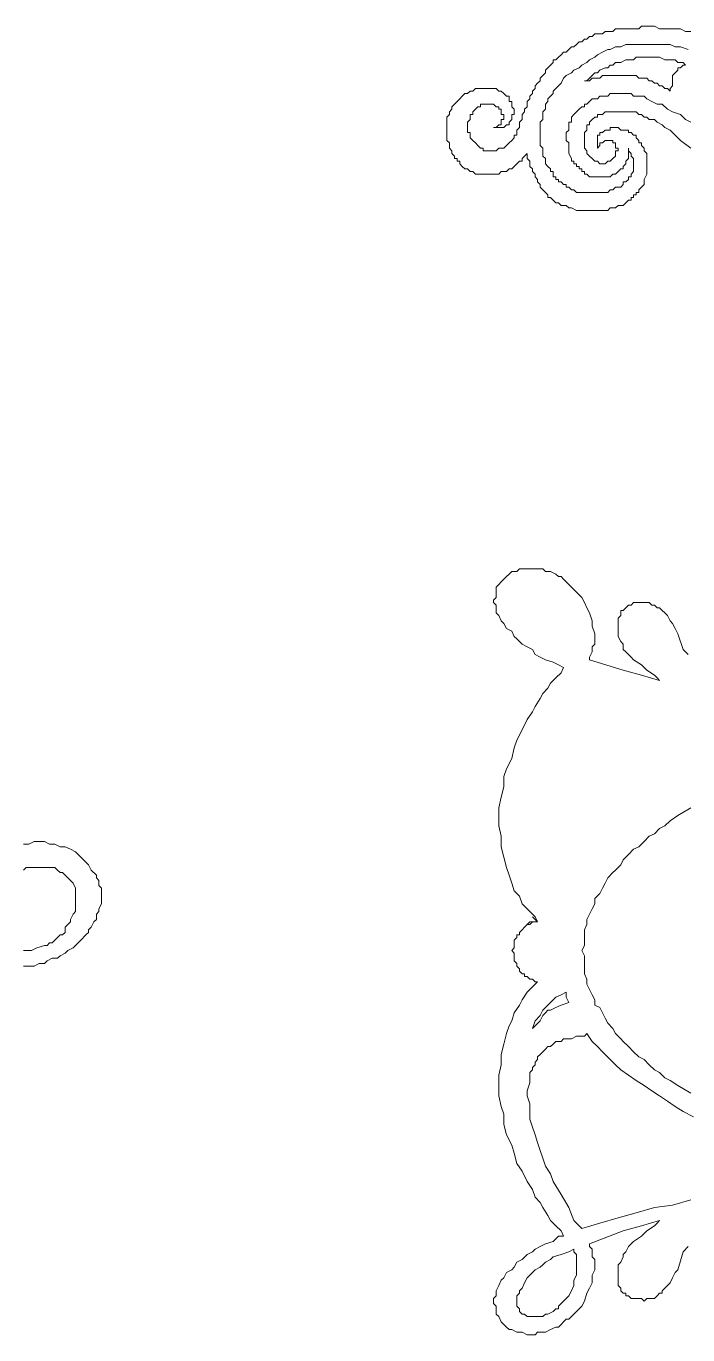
# Model space of a CAD drawing. Extents: x -66030 to 95157, y -13132 to 45879.
# Drawn here: x -5761 to -4765, y 8349 to 10318 of the extents above; entities that cross this region are included whole.
import ezdxf

# ---------------------------------------------------------------- set-up
doc = ezdxf.new("R2010")
doc.units = 0
doc.header["$LTSCALE"] = 100
doc.header["$MEASUREMENT"] = 0
doc.layers.get('0').update_dxf_attribs({"linetype": 'CONTINUOUS'})

msp = doc.modelspace()

# ---------------------------------------------------------------- linework, layer by layer
at = {"lineweight": 0}
for points in [[(-4760.5, 10309.7), (-4768.3, 10309.7), (-4776.2, 10313.6), (-4784, 10313.6), (-4787.9, 10313.6), (-4795.7, 10313.6), (-4803.5, 10313.6), (-4807.4, 10313.6), (-4815.2, 10317.5), (-4823, 10317.5), (-4826.9, 10317.5), (-4834.7, 10317.5), (-4838.6, 10313.6), (-4846.5, 10313.6), (-4850.4, 10313.6), (-4858.2, 10313.6), (-4862.1, 10313.6), (-4869.9, 10313.6), (-4873.8, 10313.6), (-4877.7, 10309.7), (-4885.5, 10309.7), (-4889.4, 10309.7), (-4893.3, 10305.8), (-4897.2, 10305.8), (-4905, 10305.8), (-4909, 10301.9), (-4912.9, 10301.9), (-4916.8, 10298), (-4920.7, 10298), (-4924.6, 10294.1), (-4928.5, 10294.1), (-4932.4, 10290.2), (-4936.3, 10286.3), (-4940.2, 10286.3), (-4944.1, 10282.4), (-4948, 10278.5), (-4951.9, 10278.5), (-4955.8, 10274.6), (-4959.7, 10270.7), (-4963.6, 10266.7), (-4967.5, 10266.7), (-4967.5, 10262.8), (-4971.5, 10258.9), (-4975.4, 10255), (-4979.3, 10251.1), (-4979.3, 10247.2), (-4983.2, 10243.3), (-4987.1, 10239.4), (-4987.1, 10235.5), (-4991, 10231.6), (-4994.9, 10227.7), (-4994.9, 10223.8), (-4998.8, 10219.9), (-4998.8, 10216), (-5002.7, 10212.1), (-5002.7, 10208.2), (-5006.6, 10204.3), (-5006.6, 10196.4), (-5010.5, 10192.5), (-5010.5, 10188.6), (-5014.4, 10184.7), (-5014.4, 10176.9), (-5018.3, 10173), (-5018.3, 10165.2), (-5022.2, 10161.3), (-5022.2, 10157.4), (-5022.2, 10153.5), (-5026.1, 10153.5), (-5026.1, 10149.6), (-5026.1, 10149.6), (-5030, 10145.7), (-5030, 10145.7), (-5033.9, 10141.8), (-5033.9, 10141.8), (-5037.9, 10137.9), (-5037.9, 10137.9), (-5037.9, 10137.9), (-5041.8, 10133.9), (-5041.8, 10133.9), (-5045.7, 10133.9), (-5049.6, 10133.9), (-5049.6, 10133.9), (-5053.5, 10130), (-5053.5, 10130), (-5057.4, 10130), (-5057.4, 10130), (-5061.3, 10130), (-5065.2, 10130), (-5065.2, 10130), (-5069.1, 10130), (-5073, 10130), (-5073, 10133.9), (-5076.9, 10133.9), (-5080.8, 10137.9), (-5080.8, 10137.9), (-5084.7, 10141.8), (-5084.7, 10141.8), (-5088.6, 10145.7), (-5088.6, 10145.7), (-5092.5, 10149.6), (-5092.5, 10149.6), (-5092.5, 10153.5), (-5092.5, 10157.4), (-5096.4, 10157.4), (-5096.4, 10161.3), (-5096.4, 10165.2), (-5096.4, 10165.2), (-5096.4, 10169.1), (-5096.4, 10173), (-5096.4, 10173), (-5092.5, 10176.9), (-5092.5, 10180.8), (-5092.5, 10180.8), (-5092.5, 10184.7), (-5088.6, 10184.7), (-5088.6, 10188.6), (-5088.6, 10188.6), (-5084.7, 10192.5), (-5084.7, 10192.5), (-5080.8, 10196.4), (-5080.8, 10196.4), (-5076.9, 10196.4), (-5076.9, 10200.3), (-5073, 10200.3), (-5069.1, 10200.3), (-5069.1, 10200.3), (-5065.2, 10200.3), (-5061.3, 10200.3), (-5061.3, 10200.3), (-5057.4, 10200.3), (-5057.4, 10200.3), (-5053.5, 10196.4), (-5053.5, 10196.4), (-5049.6, 10196.4), (-5049.6, 10196.4), (-5049.6, 10192.5), (-5045.7, 10192.5), (-5045.7, 10188.6), (-5045.7, 10188.6), (-5045.7, 10188.6), (-5045.7, 10184.7), (-5041.8, 10184.7), (-5041.8, 10180.8), (-5041.8, 10180.8), (-5041.8, 10176.9), (-5041.8, 10176.9), (-5045.7, 10176.9), (-5045.7, 10173), (-5045.7, 10173), (-5045.7, 10169.1), (-5049.6, 10169.1), (-5049.6, 10169.1), (-5053.5, 10165.2), (-5053.5, 10165.2), (-5057.4, 10165.2), (-5053.5, 10165.2), (-5053.5, 10165.2), (-5049.6, 10165.2), (-5049.6, 10165.2), (-5045.7, 10165.2), (-5045.7, 10165.2), (-5041.8, 10165.2), (-5041.8, 10165.2), (-5041.8, 10165.2), (-5037.9, 10169.1), (-5037.9, 10169.1), (-5033.9, 10169.1), (-5033.9, 10173), (-5033.9, 10173), (-5030, 10176.9), (-5030, 10176.9), (-5030, 10180.8), (-5030, 10180.8), (-5030, 10184.7), (-5026.1, 10184.7), (-5026.1, 10188.6), (-5026.1, 10188.6), (-5026.1, 10192.5), (-5026.1, 10192.5), (-5030, 10196.4), (-5030, 10200.3), (-5030, 10200.3), (-5030, 10204.3), (-5033.9, 10204.3), (-5033.9, 10208.2), (-5033.9, 10212.1), (-5037.9, 10212.1), (-5037.9, 10212.1), (-5041.8, 10216), (-5041.8, 10216), (-5041.8, 10216), (-5045.7, 10219.9), (-5049.6, 10219.9), (-5053.5, 10223.8), (-5057.4, 10223.8), (-5061.3, 10223.8), (-5065.2, 10223.8), (-5069.1, 10223.8), (-5073, 10223.8), (-5076.9, 10223.8), (-5076.9, 10223.8), (-5080.8, 10223.8), (-5084.7, 10223.8), (-5088.6, 10219.9), (-5092.5, 10219.9), (-5096.4, 10216), (-5100.3, 10216), (-5104.3, 10212.1), (-5104.3, 10212.1), (-5108.2, 10208.2), (-5112.1, 10204.3), (-5116, 10200.3), (-5116, 10200.3), (-5119.9, 10196.4), (-5119.9, 10192.5), (-5123.8, 10188.6), (-5123.8, 10184.7), (-5127.7, 10180.8), (-5127.7, 10176.9), (-5127.7, 10173), (-5127.7, 10165.2), (-5127.7, 10161.3), (-5127.7, 10161.3), (-5127.7, 10157.4), (-5127.7, 10153.5), (-5127.7, 10149.6), (-5127.7, 10145.7), (-5127.7, 10145.7), (-5123.8, 10141.8), (-5123.8, 10137.9), (-5123.8, 10137.9), (-5123.8, 10133.9), (-5119.9, 10130), (-5119.9, 10130), (-5119.9, 10126.1), (-5116, 10122.2), (-5116, 10122.2), (-5116, 10118.3), (-5112.1, 10118.3), (-5112.1, 10114.4), (-5108.2, 10114.4), (-5108.2, 10110.5), (-5108.2, 10110.5), (-5104.3, 10106.6), (-5104.3, 10106.6), (-5100.3, 10102.7), (-5096.4, 10102.7), (-5096.4, 10102.7), (-5092.5, 10098.8), (-5092.5, 10098.8), (-5088.6, 10098.8), (-5088.6, 10098.8), (-5084.7, 10094.9), (-5084.7, 10094.9), (-5080.8, 10094.9), (-5076.9, 10094.9), (-5076.9, 10094.9), (-5073, 10094.9), (-5069.1, 10094.9), (-5069.1, 10094.9), (-5065.2, 10094.9), (-5061.3, 10094.9), (-5061.3, 10094.9), (-5057.4, 10094.9), (-5057.4, 10094.9), (-5053.5, 10094.9), (-5049.6, 10094.9), (-5049.6, 10094.9), (-5045.7, 10098.8), (-5041.8, 10098.8), (-5041.8, 10098.8), (-5037.9, 10098.8), (-5033.9, 10102.7), (-5033.9, 10102.7), (-5030, 10102.7), (-5026.1, 10106.6), (-5026.1, 10106.6), (-5022.2, 10110.5), (-5022.2, 10110.5), (-5018.3, 10114.4), (-5014.4, 10114.4), (-5014.4, 10118.3), (-5010.5, 10122.2), (-5010.5, 10122.2), (-5006.6, 10126.1), (-5006.6, 10122.2), (-5006.6, 10118.3), (-5002.7, 10114.4), (-5002.7, 10110.5), (-5002.7, 10106.6), (-4998.8, 10102.7), (-4998.8, 10098.8), (-4994.9, 10094.9), (-4994.9, 10091), (-4991, 10087.1), (-4991, 10083.2), (-4987.1, 10079.3), (-4987.1, 10075.4), (-4983.2, 10071.4), (-4979.3, 10067.5), (-4975.4, 10063.6), (-4975.4, 10059.7), (-4971.5, 10059.7), (-4967.5, 10055.8), (-4963.6, 10051.9), (-4959.7, 10051.9), (-4955.8, 10048), (-4948, 10048), (-4944.1, 10044.1), (-4940.2, 10044.1), (-4932.4, 10040.2), (-4928.5, 10040.2), (-4920.7, 10040.2), (-4916.8, 10040.2), (-4909, 10040.2), (-4901.1, 10040.2), (-4897.2, 10040.2), (-4893.3, 10040.2), (-4889.4, 10040.2), (-4885.5, 10040.2), (-4881.6, 10044.1), (-4877.7, 10044.1), (-4877.7, 10044.1), (-4873.8, 10044.1), (-4869.9, 10048), (-4866, 10048), (-4866, 10048), (-4862.1, 10048), (-4858.2, 10051.9), (-4858.2, 10051.9), (-4854.3, 10055.8), (-4854.3, 10055.8), (-4850.4, 10055.8), (-4850.4, 10059.7), (-4846.5, 10059.7), (-4846.5, 10063.6), (-4842.6, 10063.6), (-4842.6, 10067.5), (-4838.6, 10067.5), (-4838.6, 10071.4), (-4838.6, 10071.4), (-4834.7, 10075.4), (-4834.7, 10075.4), (-4830.8, 10079.3), (-4830.8, 10083.2), (-4830.8, 10087.1), (-4826.9, 10094.9), (-4826.9, 10098.8), (-4826.9, 10102.7), (-4826.9, 10106.6), (-4826.9, 10110.5), (-4826.9, 10114.4), (-4826.9, 10122.2), (-4826.9, 10126.1), (-4830.8, 10130), (-4830.8, 10133.9), (-4834.7, 10137.9), (-4834.7, 10141.8), (-4838.6, 10141.8), (-4838.6, 10145.7), (-4838.6, 10145.7), (-4842.6, 10149.6), (-4842.6, 10149.6), (-4842.6, 10153.5), (-4846.5, 10153.5), (-4846.5, 10153.5), (-4850.4, 10157.4), (-4854.3, 10157.4), (-4854.3, 10161.3), (-4858.2, 10161.3), (-4862.1, 10161.3), (-4866, 10161.3), (-4866, 10161.3), (-4869.9, 10165.2), (-4873.8, 10165.2), (-4873.8, 10165.2), (-4877.7, 10165.2), (-4881.6, 10165.2), (-4881.6, 10161.3), (-4885.5, 10161.3), (-4885.5, 10161.3), (-4889.4, 10161.3), (-4889.4, 10161.3), (-4893.3, 10157.4), (-4893.3, 10157.4), (-4897.2, 10157.4), (-4897.2, 10157.4), (-4897.2, 10153.5), (-4901.1, 10153.5), (-4901.1, 10149.6), (-4901.1, 10149.6), (-4901.1, 10149.6), (-4901.1, 10145.7), (-4901.1, 10145.7), (-4901.1, 10141.8), (-4901.1, 10141.8), (-4901.1, 10137.9), (-4901.1, 10133.9), (-4897.2, 10137.9), (-4897.2, 10137.9), (-4897.2, 10141.8), (-4893.3, 10141.8), (-4893.3, 10141.8), (-4889.4, 10145.7), (-4889.4, 10145.7), (-4889.4, 10145.7), (-4885.5, 10145.7), (-4885.5, 10145.7), (-4885.5, 10145.7), (-4881.6, 10145.7), (-4881.6, 10145.7), (-4881.6, 10145.7), (-4881.6, 10145.7), (-4877.7, 10145.7), (-4877.7, 10145.7), (-4877.7, 10145.7), (-4877.7, 10141.8), (-4873.8, 10141.8), (-4873.8, 10141.8), (-4873.8, 10141.8), (-4873.8, 10137.9), (-4873.8, 10137.9), (-4873.8, 10137.9), (-4873.8, 10133.9), (-4869.9, 10133.9), (-4869.9, 10133.9), (-4869.9, 10130), (-4869.9, 10130), (-4873.8, 10130), (-4873.8, 10126.1), (-4873.8, 10126.1), (-4873.8, 10122.2), (-4873.8, 10122.2), (-4873.8, 10122.2), (-4877.7, 10118.3), (-4877.7, 10118.3), (-4877.7, 10118.3), (-4881.6, 10114.4), (-4881.6, 10114.4), (-4881.6, 10114.4), (-4885.5, 10114.4), (-4885.5, 10114.4), (-4889.4, 10110.5), (-4889.4, 10110.5), (-4893.3, 10110.5), (-4893.3, 10110.5), (-4897.2, 10110.5), (-4897.2, 10110.5), (-4901.1, 10114.4), (-4901.1, 10114.4), (-4905, 10114.4), (-4905, 10114.4), (-4909, 10118.3), (-4909, 10118.3), (-4912.9, 10122.2), (-4912.9, 10122.2), (-4916.8, 10126.1), (-4916.8, 10130), (-4916.8, 10130), (-4920.7, 10133.9), (-4920.7, 10137.9), (-4920.7, 10141.8), (-4920.7, 10145.7), (-4920.7, 10149.6), (-4920.7, 10153.5), (-4920.7, 10157.4), (-4916.8, 10161.3), (-4916.8, 10161.3), (-4916.8, 10165.2), (-4916.8, 10165.2), (-4916.8, 10169.1), (-4912.9, 10169.1), (-4912.9, 10173), (-4912.9, 10173), (-4909, 10176.9), (-4909, 10176.9), (-4905, 10180.8), (-4905, 10180.8), (-4901.1, 10180.8), (-4901.1, 10184.7), (-4897.2, 10184.7), (-4893.3, 10184.7), (-4889.4, 10188.6), (-4889.4, 10188.6), (-4885.5, 10188.6), (-4881.6, 10188.6), (-4877.7, 10188.6), (-4873.8, 10188.6), (-4869.9, 10188.6), (-4866, 10188.6), (-4862.1, 10188.6), (-4858.2, 10188.6), (-4854.3, 10188.6), (-4850.4, 10188.6), (-4846.5, 10188.6), (-4842.6, 10188.6), (-4838.6, 10184.7), (-4838.6, 10184.7), (-4834.7, 10184.7), (-4830.8, 10180.8), (-4826.9, 10180.8), (-4823, 10176.9), (-4815.2, 10176.9), (-4811.3, 10173), (-4803.5, 10169.1), (-4799.6, 10165.2), (-4791.8, 10161.3), (-4787.9, 10157.4), (-4776.2, 10145.7), (-4760.5, 10133.9)], [(-4760.5, 10173), (-4768.3, 10176.9), (-4776.2, 10184.7), (-4787.9, 10188.6), (-4795.7, 10192.5), (-4803.5, 10200.3), (-4811.3, 10200.3), (-4819.1, 10204.3), (-4826.9, 10208.2), (-4830.8, 10212.1), (-4838.6, 10212.1), (-4846.5, 10212.1), (-4850.4, 10216), (-4854.3, 10216), (-4858.2, 10216), (-4862.1, 10216), (-4866, 10216), (-4866, 10216), (-4869.9, 10216), (-4873.8, 10216), (-4877.7, 10216), (-4881.6, 10216), (-4881.6, 10216), (-4885.5, 10212.1), (-4889.4, 10212.1), (-4893.3, 10212.1), (-4897.2, 10212.1), (-4897.2, 10212.1), (-4901.1, 10208.2), (-4905, 10208.2), (-4909, 10208.2), (-4912.9, 10204.3), (-4912.9, 10204.3), (-4916.8, 10200.3), (-4920.7, 10200.3), (-4920.7, 10196.4), (-4924.6, 10196.4), (-4928.5, 10192.5), (-4928.5, 10192.5), (-4932.4, 10188.6), (-4932.4, 10188.6), (-4936.3, 10184.7), (-4936.3, 10184.7), (-4940.2, 10180.8), (-4940.2, 10180.8), (-4940.2, 10176.9), (-4940.2, 10173), (-4944.1, 10173), (-4944.1, 10169.1), (-4944.1, 10169.1), (-4944.1, 10165.2), (-4944.1, 10165.2), (-4944.1, 10161.3), (-4948, 10157.4), (-4948, 10157.4), (-4948, 10149.6), (-4948, 10145.7), (-4944.1, 10141.8), (-4944.1, 10133.9), (-4944.1, 10130), (-4944.1, 10126.1), (-4940.2, 10118.3), (-4940.2, 10114.4), (-4936.3, 10114.4), (-4936.3, 10110.5), (-4932.4, 10110.5), (-4932.4, 10106.6), (-4928.5, 10106.6), (-4928.5, 10102.7), (-4924.6, 10102.7), (-4924.6, 10098.8), (-4924.6, 10098.8), (-4920.7, 10098.8), (-4920.7, 10094.9), (-4916.8, 10094.9), (-4916.8, 10094.9), (-4912.9, 10091), (-4912.9, 10091), (-4909, 10091), (-4909, 10091), (-4905, 10091), (-4905, 10091), (-4901.1, 10091), (-4901.1, 10091), (-4897.2, 10091), (-4893.3, 10091), (-4889.4, 10091), (-4885.5, 10091), (-4881.6, 10091), (-4877.7, 10094.9), (-4873.8, 10094.9), (-4869.9, 10098.8), (-4869.9, 10098.8), (-4866, 10102.7), (-4866, 10102.7), (-4862.1, 10102.7), (-4862.1, 10106.6), (-4858.2, 10110.5), (-4858.2, 10114.4), (-4858.2, 10114.4), (-4854.3, 10118.3), (-4854.3, 10122.2), (-4854.3, 10126.1), (-4854.3, 10126.1), (-4854.3, 10130), (-4854.3, 10130), (-4854.3, 10133.9), (-4854.3, 10133.9), (-4854.3, 10130), (-4854.3, 10130), (-4850.4, 10126.1), (-4850.4, 10126.1), (-4850.4, 10122.2), (-4850.4, 10122.2), (-4846.5, 10118.3), (-4846.5, 10118.3), (-4846.5, 10114.4), (-4846.5, 10114.4), (-4846.5, 10110.5), (-4846.5, 10110.5), (-4846.5, 10106.6), (-4846.5, 10106.6), (-4846.5, 10102.7), (-4846.5, 10102.7), (-4846.5, 10098.8), (-4846.5, 10098.8), (-4846.5, 10098.8), (-4850.4, 10094.9), (-4850.4, 10091), (-4850.4, 10091), (-4854.3, 10091), (-4854.3, 10087.1), (-4854.3, 10087.1), (-4854.3, 10087.1), (-4858.2, 10083.2), (-4858.2, 10083.2), (-4862.1, 10083.2), (-4862.1, 10079.3), (-4866, 10075.4), (-4869.9, 10075.4), (-4873.8, 10075.4), (-4877.7, 10071.4), (-4881.6, 10071.4), (-4885.5, 10067.5), (-4889.4, 10067.5), (-4897.2, 10067.5), (-4901.1, 10067.5), (-4905, 10067.5), (-4909, 10067.5), (-4912.9, 10067.5), (-4920.7, 10067.5), (-4924.6, 10067.5), (-4928.5, 10067.5), (-4932.4, 10067.5), (-4936.3, 10071.4), (-4940.2, 10071.4), (-4940.2, 10071.4), (-4944.1, 10075.4), (-4948, 10075.4), (-4948, 10079.3), (-4951.9, 10079.3), (-4951.9, 10079.3), (-4955.8, 10083.2), (-4959.7, 10083.2), (-4959.7, 10087.1), (-4963.6, 10087.1), (-4963.6, 10091), (-4967.5, 10091), (-4967.5, 10094.9), (-4967.5, 10098.8), (-4971.5, 10098.8), (-4971.5, 10102.7), (-4975.4, 10106.6), (-4979.3, 10110.5), (-4979.3, 10118.3), (-4983.2, 10122.2), (-4983.2, 10126.1), (-4983.2, 10133.9), (-4987.1, 10137.9), (-4987.1, 10145.7), (-4987.1, 10149.6), (-4987.1, 10153.5), (-4987.1, 10161.3), (-4987.1, 10165.2), (-4987.1, 10173), (-4983.2, 10176.9), (-4983.2, 10184.7), (-4983.2, 10188.6), (-4979.3, 10192.5), (-4979.3, 10200.3), (-4975.4, 10204.3), (-4975.4, 10208.2), (-4971.5, 10212.1), (-4967.5, 10216), (-4967.5, 10219.9), (-4967.5, 10219.9), (-4959.7, 10227.7), (-4955.8, 10231.6), (-4951.9, 10239.4), (-4948, 10243.3), (-4940.2, 10247.2), (-4936.3, 10251.1), (-4928.5, 10255), (-4924.6, 10258.9), (-4916.8, 10262.8), (-4912.9, 10266.7), (-4905, 10270.7), (-4901.1, 10274.6), (-4893.3, 10278.5), (-4885.5, 10282.4), (-4881.6, 10282.4), (-4873.8, 10286.3), (-4866, 10286.3), (-4858.2, 10290.2), (-4850.4, 10290.2), (-4842.6, 10290.2), (-4834.7, 10290.2), (-4826.9, 10290.2), (-4819.1, 10290.2), (-4811.3, 10290.2), (-4803.5, 10290.2), (-4791.8, 10290.2), (-4784, 10286.3), (-4776.2, 10286.3), (-4764.4, 10282.4)], [(-4764.4, 9372.3), (-4772.2, 9380.1), (-4780.1, 9403.5), (-4784, 9411.3), (-4787.9, 9419.2), (-4791.8, 9423.1), (-4795.7, 9430.9), (-4799.6, 9434.8), (-4803.5, 9438.7), (-4803.5, 9438.7), (-4807.4, 9442.6), (-4811.3, 9442.6), (-4815.2, 9446.5), (-4819.1, 9446.5), (-4823, 9450.4), (-4823, 9450.4), (-4826.9, 9450.4), (-4830.8, 9450.4), (-4834.7, 9450.4), (-4838.6, 9450.4), (-4842.6, 9450.4), (-4846.5, 9450.4), (-4850.4, 9446.5), (-4854.3, 9446.5), (-4858.2, 9442.6), (-4858.2, 9442.6), (-4862.1, 9438.7), (-4866, 9438.7), (-4866, 9434.8), (-4866, 9430.9), (-4869.9, 9427), (-4869.9, 9423.1), (-4869.9, 9419.2), (-4869.9, 9415.2), (-4869.9, 9411.3), (-4869.9, 9407.4), (-4869.9, 9403.5), (-4869.9, 9399.6), (-4866, 9391.8), (-4862.1, 9387.9), (-4862.1, 9380.1), (-4858.2, 9376.2), (-4854.3, 9372.3), (-4850.4, 9368.4), (-4846.5, 9364.5), (-4834.7, 9356.7), (-4826.9, 9348.8), (-4815.2, 9341), (-4811.3, 9337.1), (-4807.4, 9333.2), (-4834.7, 9341), (-4862.1, 9348.8), (-4912.9, 9364.5), (-4912.9, 9368.4), (-4909, 9376.2), (-4909, 9380.1), (-4909, 9384), (-4905, 9387.9), (-4905, 9395.7), (-4905, 9399.6), (-4905, 9403.5), (-4909, 9415.2), (-4909, 9423.1), (-4912.9, 9434.8), (-4916.8, 9442.6), (-4920.7, 9450.4), (-4924.6, 9458.2), (-4928.5, 9462.1), (-4932.4, 9466), (-4936.3, 9469.9), (-4940.2, 9473.8), (-4944.1, 9477.7), (-4948, 9481.6), (-4951.9, 9485.6), (-4955.8, 9489.5), (-4959.7, 9489.5), (-4963.6, 9493.4), (-4971.5, 9497.3), (-4979.3, 9497.3), (-4983.2, 9501.2), (-4991, 9501.2), (-4994.9, 9501.2), (-5002.7, 9501.2), (-5006.6, 9501.2), (-5014.4, 9501.2), (-5018.3, 9501.2), (-5022.2, 9497.3), (-5030, 9497.3), (-5033.9, 9493.4), (-5037.9, 9489.5), (-5041.8, 9485.6), (-5045.7, 9481.6), (-5049.6, 9477.7), (-5053.5, 9473.8), (-5053.5, 9466), (-5053.5, 9462.1), (-5053.5, 9458.2), (-5057.4, 9454.3), (-5057.4, 9450.4), (-5053.5, 9446.5), (-5053.5, 9438.7), (-5053.5, 9434.8), (-5049.6, 9430.9), (-5045.7, 9423.1), (-5041.8, 9419.2), (-5037.9, 9411.3), (-5030, 9407.4), (-5026.1, 9399.6), (-5022.2, 9395.7), (-5014.4, 9387.9), (-5006.6, 9384), (-4998.8, 9380.1), (-4994.9, 9372.3), (-4987.1, 9368.4), (-4979.3, 9364.5), (-4967.5, 9360.6), (-4959.7, 9356.7), (-4951.9, 9352.8), (-4955.8, 9344.9), (-4963.6, 9337.1), (-4971.5, 9329.3), (-4975.4, 9321.5), (-4983.2, 9313.7), (-4987.1, 9305.9), (-4994.9, 9294.2), (-4998.8, 9286.3), (-5006.6, 9274.6), (-5014.4, 9259), (-5022.2, 9243.4), (-5026.1, 9231.7), (-5030, 9216), (-5037.9, 9200.4), (-5041.8, 9188.7), (-5041.8, 9173.1), (-5045.7, 9157.5), (-5049.6, 9141.8), (-5049.6, 9126.2), (-5049.6, 9114.5), (-5045.7, 9098.9), (-5045.7, 9083.2), (-5041.8, 9067.6), (-5037.9, 9052), (-5033.9, 9040.3), (-5030, 9028.6), (-5026.1, 9016.8), (-5018.3, 9009), (-5014.4, 8997.3), (-5006.6, 8989.5), (-5002.7, 8985.6), (-4998.8, 8981.7), (-4994.9, 8977.8), (-4991, 8970), (-4994.9, 8970), (-4998.8, 8970), (-5002.7, 8970), (-5006.6, 8966.1)], [(-4760.5, 9141.8), (-4780.1, 9130.1), (-4791.8, 9122.3), (-4799.6, 9114.5), (-4807.4, 9110.6), (-4815.2, 9102.8), (-4823, 9098.9), (-4830.8, 9091.1), (-4838.6, 9083.2), (-4846.5, 9079.3), (-4854.3, 9071.5), (-4862.1, 9063.7), (-4866, 9055.9), (-4873.8, 9048.1), (-4877.7, 9044.2), (-4885.5, 9036.4), (-4889.4, 9028.6), (-4893.3, 9020.7), (-4897.2, 9012.9), (-4905, 9005.1), (-4905, 8997.3), (-4909, 8989.5), (-4912.9, 8981.7), (-4916.8, 8973.9), (-4916.8, 8966.1), (-4920.7, 8958.2), (-4920.7, 8950.4), (-4920.7, 8942.6), (-4920.7, 8934.8), (-4924.6, 8927), (-4920.7, 8919.2), (-4920.7, 8911.4), (-4920.7, 8903.6), (-4920.7, 8891.8), (-4916.8, 8884), (-4916.8, 8876.2), (-4912.9, 8868.4), (-4909, 8860.6), (-4905, 8852.8), (-4905, 8845), (-4897.2, 8841.1), (-4893.3, 8833.3), (-4889.4, 8825.4), (-4885.5, 8817.6), (-4877.7, 8809.8), (-4873.8, 8802), (-4866, 8794.2), (-4862.1, 8790.3), (-4854.3, 8782.5), (-4846.5, 8774.7), (-4838.6, 8766.9), (-4830.8, 8762.9), (-4823, 8755.1), (-4815.2, 8747.3), (-4807.4, 8743.4), (-4799.6, 8735.6), (-4791.8, 8731.7), (-4780.1, 8723.9), (-4760.5, 8712.2)], [(-5764.4, 9087.1), (-5756.6, 9087.1), (-5748.7, 9091.1), (-5740.9, 9091.1), (-5733.1, 9091.1), (-5725.3, 9087.1), (-5717.5, 9087.1), (-5709.7, 9083.2), (-5701.9, 9083.2), (-5694.1, 9079.3), (-5686.2, 9075.4), (-5678.4, 9067.6), (-5674.5, 9063.7), (-5670.6, 9059.8), (-5666.7, 9055.9), (-5662.8, 9048.1), (-5655, 9040.3), (-5655, 9036.4), (-5651.1, 9032.5), (-5651.1, 9024.6), (-5647.2, 9020.7), (-5647.2, 9012.9), (-5647.2, 9009), (-5647.2, 9001.2), (-5647.2, 8997.3), (-5651.1, 8989.5), (-5651.1, 8985.6), (-5655, 8981.7), (-5655, 8973.9), (-5658.9, 8970), (-5662.8, 8962.2), (-5666.7, 8958.2), (-5666.7, 8954.3), (-5670.6, 8950.4), (-5678.4, 8942.6), (-5682.3, 8938.7), (-5686.2, 8934.8), (-5690.1, 8930.9), (-5698, 8927), (-5701.9, 8923.1), (-5709.7, 8919.2), (-5713.6, 8915.3), (-5721.4, 8915.3), (-5729.2, 8911.4), (-5733.1, 8907.5), (-5740.9, 8907.5), (-5748.7, 8903.6), (-5756.6, 8903.6), (-5764.4, 8903.6)], [(-5764.4, 8927), (-5752.6, 8927), (-5744.8, 8930.9), (-5733.1, 8934.8), (-5729.2, 8934.8), (-5725.3, 8938.7), (-5721.4, 8938.7), (-5717.5, 8942.6), (-5713.6, 8946.5), (-5709.7, 8950.4), (-5705.8, 8950.4), (-5701.9, 8954.3), (-5701.9, 8962.2), (-5698, 8966.1), (-5694.1, 8970), (-5694.1, 8973.9), (-5690.1, 8981.7), (-5686.2, 8985.6), (-5686.2, 8993.4), (-5686.2, 8997.3), (-5686.2, 9005.1), (-5686.2, 9012.9), (-5686.2, 9016.8), (-5686.2, 9020.7), (-5690.1, 9028.6), (-5694.1, 9032.5), (-5698, 9036.4), (-5701.9, 9040.3), (-5705.8, 9044.2), (-5709.7, 9044.2), (-5713.6, 9048.1), (-5717.5, 9052), (-5725.3, 9052), (-5729.2, 9052), (-5737, 9052), (-5740.9, 9052), (-5748.7, 9052), (-5752.6, 9052), (-5760.5, 9052), (-5764.4, 9048.1)], [(-4764.4, 8481.7), (-4772.2, 8473.9), (-4780.1, 8446.6), (-4784, 8442.7), (-4787.9, 8434.8), (-4791.8, 8427), (-4795.7, 8423.1), (-4799.6, 8419.2), (-4803.5, 8415.3), (-4803.5, 8411.4), (-4807.4, 8411.4), (-4811.3, 8407.5), (-4815.2, 8403.6), (-4819.1, 8403.6), (-4823, 8403.6), (-4823, 8403.6), (-4826.9, 8403.6), (-4830.8, 8399.7), (-4834.7, 8403.6), (-4838.6, 8403.6), (-4842.6, 8403.6), (-4846.5, 8403.6), (-4850.4, 8403.6), (-4854.3, 8407.5), (-4858.2, 8407.5), (-4858.2, 8411.4), (-4862.1, 8411.4), (-4866, 8415.3), (-4866, 8419.2), (-4866, 8419.2), (-4869.9, 8423.1), (-4869.9, 8427), (-4869.9, 8430.9), (-4869.9, 8434.8), (-4869.9, 8438.8), (-4869.9, 8442.7), (-4869.9, 8446.6), (-4869.9, 8454.4), (-4866, 8458.3), (-4862.1, 8466.1), (-4862.1, 8470), (-4858.2, 8473.9), (-4854.3, 8481.7), (-4850.4, 8485.6), (-4846.5, 8489.5), (-4834.7, 8497.3), (-4826.9, 8505.2), (-4815.2, 8513), (-4811.3, 8516.9), (-4807.4, 8520.8), (-4834.7, 8513), (-4862.1, 8505.2), (-4912.9, 8485.6), (-4912.9, 8481.7), (-4909, 8477.8), (-4909, 8473.9), (-4909, 8466.1), (-4905, 8462.2), (-4905, 8458.3), (-4905, 8454.4), (-4905, 8446.6), (-4909, 8438.8), (-4909, 8427), (-4912.9, 8419.2), (-4916.8, 8411.4), (-4920.7, 8399.7), (-4924.6, 8391.9), (-4928.5, 8388), (-4932.4, 8384.1), (-4936.3, 8380.2), (-4940.2, 8376.3), (-4944.1, 8372.4), (-4948, 8372.4), (-4951.9, 8368.4), (-4955.8, 8364.5), (-4959.7, 8360.6), (-4963.6, 8360.6), (-4971.5, 8356.7), (-4979.3, 8352.8), (-4983.2, 8352.8), (-4991, 8352.8), (-4994.9, 8348.9), (-5002.7, 8348.9), (-5006.6, 8348.9), (-5014.4, 8352.8), (-5018.3, 8352.8), (-5022.2, 8352.8), (-5030, 8356.7), (-5033.9, 8356.7), (-5037.9, 8360.6), (-5041.8, 8364.5), (-5045.7, 8368.4), (-5049.6, 8376.3), (-5053.5, 8380.2), (-5053.5, 8384.1), (-5053.5, 8388), (-5053.5, 8391.9), (-5057.4, 8395.8), (-5057.4, 8403.6), (-5053.5, 8407.5), (-5053.5, 8411.4), (-5053.5, 8415.3), (-5049.6, 8423.1), (-5045.7, 8430.9), (-5041.8, 8434.8), (-5037.9, 8442.7), (-5030, 8446.6), (-5026.1, 8450.5), (-5022.2, 8458.3), (-5014.4, 8462.2), (-5006.6, 8470), (-4998.8, 8473.9), (-4994.9, 8477.8), (-4987.1, 8481.7), (-4979.3, 8485.6), (-4967.5, 8489.5), (-4959.7, 8497.3), (-4951.9, 8497.3), (-4955.8, 8505.2), (-4963.6, 8513), (-4971.5, 8520.8), (-4975.4, 8528.6), (-4983.2, 8540.3), (-4987.1, 8548.1), (-4994.9, 8555.9), (-4998.8, 8567.7), (-5006.6, 8579.4), (-5014.4, 8595), (-5022.2, 8606.7), (-5026.1, 8622.3), (-5030, 8634.1), (-5037.9, 8649.7), (-5041.8, 8665.3), (-5041.8, 8680.9), (-5045.7, 8692.6), (-5049.6, 8708.3), (-5049.6, 8723.9), (-5049.6, 8739.5), (-5045.7, 8755.1), (-5045.7, 8770.8), (-5041.8, 8786.4), (-5037.9, 8802), (-5033.9, 8813.7), (-5030, 8821.5), (-5026.1, 8833.3), (-5018.3, 8845), (-5014.4, 8852.8), (-5006.6, 8864.5), (-5002.7, 8868.4), (-4998.8, 8872.3), (-4994.9, 8876.2), (-4991, 8880.1), (-4994.9, 8880.1), (-4998.8, 8884), (-5002.7, 8884), (-5006.6, 8887.9), (-5010.5, 8887.9), (-5010.5, 8891.8), (-5014.4, 8891.8), (-5018.3, 8895.8), (-5018.3, 8899.7), (-5022.2, 8903.6), (-5022.2, 8907.5), (-5026.1, 8911.4), (-5026.1, 8915.3), (-5026.1, 8919.2), (-5026.1, 8923.1), (-5030, 8927), (-5030, 8927), (-5030, 8927), (-5026.1, 8930.9), (-5026.1, 8934.8), (-5026.1, 8938.7), (-5026.1, 8942.6), (-5022.2, 8946.5), (-5022.2, 8950.4), (-5018.3, 8950.4), (-5018.3, 8954.3), (-5014.4, 8958.2), (-5010.5, 8962.2), (-5010.5, 8962.2), (-5006.6, 8966.1), (-5002.7, 8966.1), (-4998.8, 8970), (-4994.9, 8970), (-4991, 8970), (-4994.9, 8973.9), (-4998.8, 8977.8)], [(-4756.6, 8677), (-4772.2, 8684.8), (-4784, 8692.6), (-4795.7, 8700.5), (-4807.4, 8708.3), (-4819.1, 8716.1), (-4830.8, 8723.9), (-4842.6, 8731.7), (-4854.3, 8739.5), (-4866, 8747.3), (-4873.8, 8755.1), (-4881.6, 8762.9), (-4893.3, 8774.7), (-4901.1, 8782.5), (-4909, 8790.3), (-4916.8, 8802), (-4916.8, 8802), (-4920.7, 8798.1), (-4924.6, 8798.1), (-4932.4, 8798.1), (-4940.2, 8794.2), (-4944.1, 8794.2), (-4951.9, 8794.2), (-4955.8, 8790.3), (-4963.6, 8790.3), (-4967.5, 8786.4), (-4971.5, 8782.5), (-4975.4, 8782.5), (-4979.3, 8778.6), (-4983.2, 8774.7), (-4987.1, 8770.8), (-4991, 8766.9), (-4991, 8762.9), (-4994.9, 8759), (-4994.9, 8755.1), (-4998.8, 8751.2), (-4998.8, 8747.3), (-5002.7, 8743.4), (-5002.7, 8735.6), (-5002.7, 8727.8), (-5006.6, 8716.1), (-5006.6, 8708.3), (-5002.7, 8696.5), (-5002.7, 8684.8), (-5002.7, 8673.1), (-4998.8, 8661.4), (-4994.9, 8649.7), (-4991, 8638), (-4987.1, 8626.2), (-4983.2, 8614.5), (-4979.3, 8602.8), (-4971.5, 8591.1), (-4967.5, 8579.4), (-4955.8, 8559.8), (-4944.1, 8540.3), (-4936.3, 8520.8), (-4928.5, 8513), (-4924.6, 8509.1), (-4897.2, 8516.9), (-4869.9, 8524.7), (-4842.6, 8532.5), (-4815.2, 8540.3), (-4787.9, 8544.2), (-4760.5, 8552)]]:
    msp.add_lwpolyline(points, dxfattribs=at)
for points in [[(-4920.7, 10235.5), (-4916.8, 10235.5), (-4912.9, 10239.4), (-4909, 10243.3), (-4905, 10247.2), (-4901.1, 10247.2), (-4897.2, 10251.1), (-4889.4, 10255), (-4885.5, 10255), (-4881.6, 10258.9), (-4877.7, 10258.9), (-4873.8, 10262.8), (-4869.9, 10262.8), (-4866, 10262.8), (-4858.2, 10266.7), (-4854.3, 10266.7), (-4850.4, 10266.7), (-4846.5, 10266.7), (-4842.6, 10270.7), (-4834.7, 10270.7), (-4830.8, 10270.7), (-4826.9, 10270.7), (-4823, 10270.7), (-4815.2, 10270.7), (-4811.3, 10270.7), (-4807.4, 10270.7), (-4799.6, 10266.7), (-4795.7, 10266.7), (-4787.9, 10266.7), (-4784, 10266.7), (-4780.1, 10262.8), (-4772.2, 10262.8), (-4768.3, 10258.9), (-4772.2, 10258.9), (-4772.2, 10258.9), (-4776.2, 10255), (-4776.2, 10255), (-4776.2, 10255), (-4780.1, 10255), (-4780.1, 10251.1), (-4780.1, 10251.1), (-4780.1, 10251.1), (-4784, 10247.2), (-4784, 10247.2), (-4787.9, 10243.3), (-4787.9, 10239.4), (-4787.9, 10235.5), (-4787.9, 10235.5), (-4787.9, 10231.6), (-4787.9, 10227.7), (-4791.8, 10223.8), (-4791.8, 10219.9), (-4795.7, 10223.8), (-4799.6, 10223.8), (-4803.5, 10227.7), (-4807.4, 10227.7), (-4811.3, 10231.6), (-4815.2, 10231.6), (-4819.1, 10235.5), (-4823, 10235.5), (-4826.9, 10239.4), (-4830.8, 10239.4), (-4834.7, 10239.4), (-4838.6, 10239.4), (-4842.6, 10243.3), (-4846.5, 10243.3), (-4850.4, 10243.3), (-4858.2, 10243.3), (-4862.1, 10243.3), (-4866, 10243.3), (-4869.9, 10243.3), (-4873.8, 10243.3), (-4877.7, 10243.3), (-4881.6, 10243.3), (-4885.5, 10243.3), (-4889.4, 10243.3), (-4893.3, 10243.3), (-4897.2, 10239.4), (-4901.1, 10239.4), (-4905, 10239.4), (-4909, 10239.4), (-4912.9, 10235.5), (-4916.8, 10235.5), (-4920.7, 10235.5)], [(-4948, 8864.5), (-4955.8, 8860.6), (-4963.6, 8856.7), (-4967.5, 8852.8), (-4971.5, 8848.9), (-4975.4, 8845), (-4979.3, 8841.1), (-4983.2, 8837.2), (-4987.1, 8829.4), (-4994.9, 8821.5), (-4998.8, 8809.8), (-4987.1, 8821.5), (-4983.2, 8829.4), (-4979.3, 8833.3), (-4975.4, 8837.2), (-4971.5, 8837.2), (-4963.6, 8841.1), (-4955.8, 8845), (-4944.1, 8848.9), (-4948, 8856.7), (-4948, 8864.5)], [(-4936.3, 8477.8), (-4944.1, 8473.9), (-4955.8, 8470), (-4967.5, 8466.1), (-4971.5, 8462.2), (-4979.3, 8458.3), (-4983.2, 8454.4), (-4987.1, 8450.5), (-4994.9, 8446.6), (-4998.8, 8442.7), (-5002.7, 8438.8), (-5006.6, 8434.8), (-5010.5, 8427), (-5014.4, 8419.2), (-5018.3, 8415.3), (-5018.3, 8411.4), (-5022.2, 8407.5), (-5022.2, 8403.6), (-5022.2, 8399.7), (-5022.2, 8395.8), (-5022.2, 8391.9), (-5018.3, 8388), (-5018.3, 8384.1), (-5014.4, 8380.2), (-5010.5, 8380.2), (-5006.6, 8376.3), (-5002.7, 8376.3), (-4998.8, 8376.3), (-4994.9, 8376.3), (-4987.1, 8376.3), (-4983.2, 8376.3), (-4979.3, 8380.2), (-4975.4, 8380.2), (-4975.4, 8380.2), (-4967.5, 8384.1), (-4963.6, 8388), (-4959.7, 8388), (-4959.7, 8391.9), (-4955.8, 8395.8), (-4951.9, 8399.7), (-4951.9, 8399.7), (-4944.1, 8407.5), (-4940.2, 8415.3), (-4936.3, 8423.1), (-4936.3, 8430.9), (-4932.4, 8438.8), (-4932.4, 8446.6), (-4932.4, 8454.4), (-4932.4, 8462.2), (-4932.4, 8466.1), (-4932.4, 8470), (-4936.3, 8473.9), (-4936.3, 8477.8)]]:
    msp.add_lwpolyline(points, close=True, dxfattribs=at)

doc.saveas('drawing.dxf')
